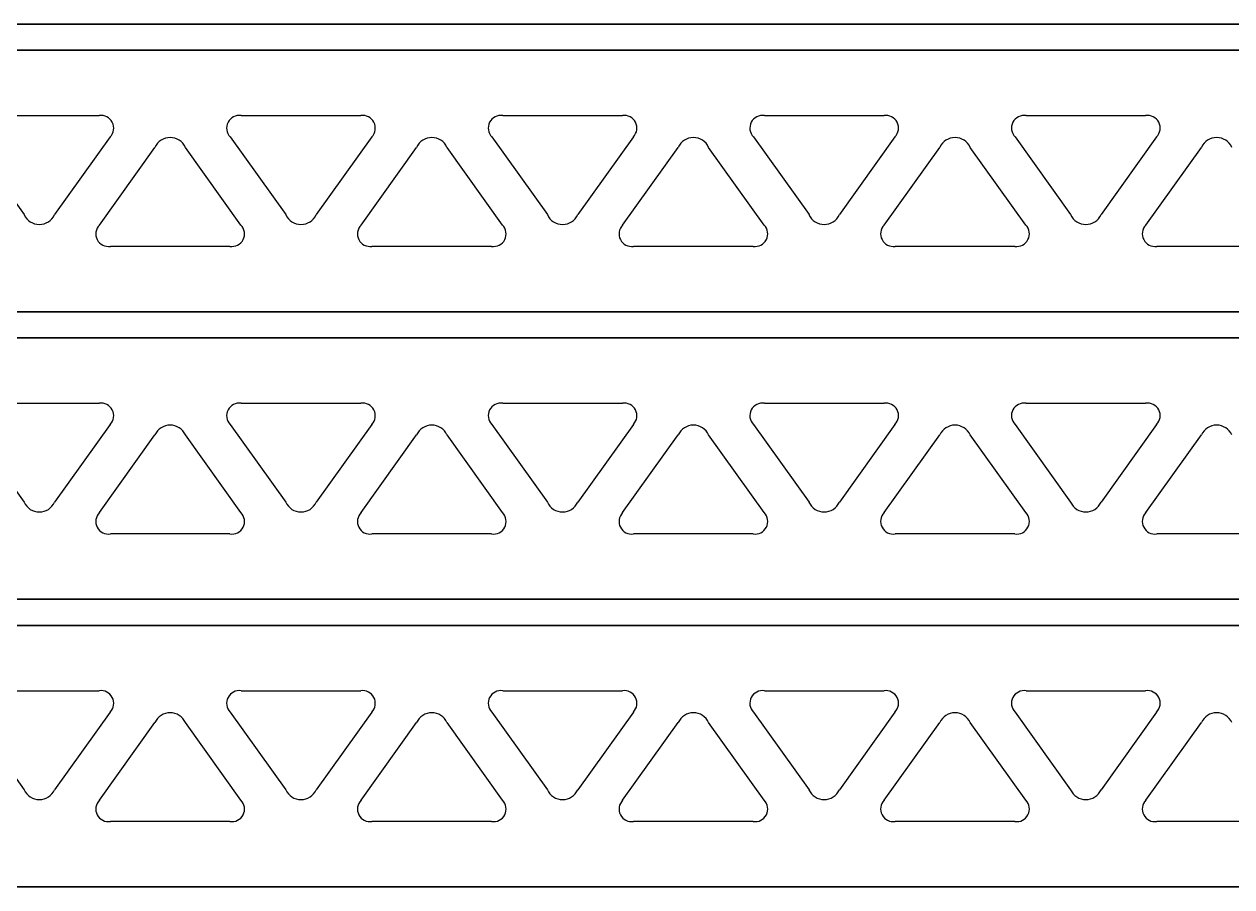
# Model space of a CAD drawing. Header units: inches. Extents: x 0 to 353, y 0 to 82.
# Drawn here: x 88.36 to 134.52, y 0.24 to 33.24 of the extents above; entities that cross this region are included whole.
import ezdxf

# ---------------------------------------------------------------- set-up
doc = ezdxf.new("R2010")
doc.units = ezdxf.units.IN
doc.header["$MEASUREMENT"] = 0

msp = doc.modelspace()

# ---------------------------------------------------------------- linework, layer by layer
for p, q in [((23.937, 33.243), (174.587, 33.243)), ((174.587, 33.243), (23.937, 33.243)), ((23.937, 33.243), (174.587, 33.243)), ((174.587, 33.243), (23.937, 33.243)), ((23.937, 33.243), (174.587, 33.243)), ((174.587, 33.243), (23.937, 33.243)), ((23.937, 32.243), (328.937, 32.243)), ((328.937, 32.243), (23.937, 32.243)), ((23.937, 32.243), (328.937, 32.243)), ((328.937, 32.243), (23.937, 32.243)), ((23.937, 32.243), (328.937, 32.243)), ((328.937, 32.243), (23.937, 32.243)), ((86.652, 29.743), (91.223, 29.743)), ((86.652, 29.743), (91.223, 29.743)), ((86.652, 29.743), (91.223, 29.743)), ((96.652, 29.743), (101.223, 29.743)), ((96.652, 29.743), (101.223, 29.743)), ((96.652, 29.743), (101.223, 29.743)), ((106.652, 29.743), (111.223, 29.743)), ((106.652, 29.743), (111.223, 29.743)), ((106.652, 29.743), (111.223, 29.743)), ((116.652, 29.743), (121.223, 29.743)), ((116.652, 29.743), (121.223, 29.743)), ((116.652, 29.743), (121.223, 29.743)), ((126.652, 29.743), (131.223, 29.743)), ((126.652, 29.743), (131.223, 29.743)), ((126.652, 29.743), (131.223, 29.743)), ((86.233, 28.929), (88.356, 25.957)), ((86.233, 28.929), (88.356, 25.957)), ((86.233, 28.929), (88.356, 25.957)), ((91.642, 28.929), (89.519, 25.957)), ((91.642, 28.929), (89.519, 25.957)), ((91.642, 28.929), (89.519, 25.957)), ((96.233, 28.929), (98.356, 25.957)), ((96.233, 28.929), (98.356, 25.957)), ((96.233, 28.929), (98.356, 25.957)), ((101.642, 28.929), (99.519, 25.957)), ((101.642, 28.929), (99.519, 25.957)), ((101.642, 28.929), (99.519, 25.957)), ((106.233, 28.929), (108.356, 25.957)), ((106.233, 28.929), (108.356, 25.957)), ((106.233, 28.929), (108.356, 25.957)), ((111.642, 28.929), (109.519, 25.957)), ((111.642, 28.929), (109.519, 25.957)), ((111.642, 28.929), (109.519, 25.957)), ((116.233, 28.929), (118.356, 25.957)), ((116.233, 28.929), (118.356, 25.957)), ((116.233, 28.929), (118.356, 25.957)), ((121.642, 28.929), (119.519, 25.957)), ((121.642, 28.929), (119.519, 25.957)), ((121.642, 28.929), (119.519, 25.957)), ((126.233, 28.929), (128.356, 25.957)), ((126.233, 28.929), (128.356, 25.957)), ((126.233, 28.929), (128.356, 25.957)), ((131.642, 28.929), (129.519, 25.957)), ((131.642, 28.929), (129.519, 25.957)), ((131.642, 28.929), (129.519, 25.957)), ((91.233, 25.557), (93.356, 28.529)), ((91.233, 25.557), (93.356, 28.529)), ((91.233, 25.557), (93.356, 28.529)), ((96.642, 25.557), (94.519, 28.529)), ((96.642, 25.557), (94.519, 28.529)), ((96.642, 25.557), (94.519, 28.529)), ((101.233, 25.557), (103.356, 28.529)), ((101.233, 25.557), (103.356, 28.529)), ((101.233, 25.557), (103.356, 28.529)), ((106.642, 25.557), (104.519, 28.529)), ((106.642, 25.557), (104.519, 28.529)), ((106.642, 25.557), (104.519, 28.529)), ((111.233, 25.557), (113.356, 28.529)), ((111.233, 25.557), (113.356, 28.529)), ((111.233, 25.557), (113.356, 28.529)), ((116.642, 25.557), (114.519, 28.529)), ((116.642, 25.557), (114.519, 28.529)), ((116.642, 25.557), (114.519, 28.529)), ((121.233, 25.557), (123.356, 28.529)), ((121.233, 25.557), (123.356, 28.529)), ((121.233, 25.557), (123.356, 28.529)), ((126.642, 25.557), (124.519, 28.529)), ((126.642, 25.557), (124.519, 28.529)), ((126.642, 25.557), (124.519, 28.529)), ((131.233, 25.557), (133.356, 28.529)), ((131.233, 25.557), (133.356, 28.529)), ((131.233, 25.557), (133.356, 28.529)), ((96.223, 24.743), (91.652, 24.743)), ((96.223, 24.743), (91.652, 24.743)), ((96.223, 24.743), (91.652, 24.743)), ((106.223, 24.743), (101.652, 24.743)), ((106.223, 24.743), (101.652, 24.743)), ((106.223, 24.743), (101.652, 24.743)), ((116.223, 24.743), (111.652, 24.743)), ((116.223, 24.743), (111.652, 24.743)), ((116.223, 24.743), (111.652, 24.743)), ((126.223, 24.743), (121.652, 24.743)), ((126.223, 24.743), (121.652, 24.743)), ((126.223, 24.743), (121.652, 24.743)), ((136.223, 24.743), (131.652, 24.743)), ((136.223, 24.743), (131.652, 24.743)), ((136.223, 24.743), (131.652, 24.743)), ((23.937, 22.243), (174.587, 22.243)), ((174.587, 22.243), (23.937, 22.243)), ((23.937, 22.243), (174.587, 22.243)), ((174.587, 22.243), (23.937, 22.243)), ((23.937, 22.243), (174.587, 22.243)), ((174.587, 22.243), (23.937, 22.243)), ((23.937, 21.243), (328.937, 21.243)), ((328.937, 21.243), (23.937, 21.243)), ((23.937, 21.243), (328.937, 21.243)), ((328.937, 21.243), (23.937, 21.243)), ((23.937, 21.243), (328.937, 21.243)), ((328.937, 21.243), (23.937, 21.243)), ((86.652, 18.743), (91.223, 18.743)), ((86.652, 18.743), (91.223, 18.743)), ((86.652, 18.743), (91.223, 18.743)), ((96.652, 18.743), (101.223, 18.743)), ((96.652, 18.743), (101.223, 18.743)), ((96.652, 18.743), (101.223, 18.743)), ((106.652, 18.743), (111.223, 18.743)), ((106.652, 18.743), (111.223, 18.743)), ((106.652, 18.743), (111.223, 18.743)), ((116.652, 18.743), (121.223, 18.743)), ((116.652, 18.743), (121.223, 18.743)), ((116.652, 18.743), (121.223, 18.743)), ((126.652, 18.743), (131.223, 18.743)), ((126.652, 18.743), (131.223, 18.743)), ((126.652, 18.743), (131.223, 18.743)), ((86.233, 17.929), (88.356, 14.957)), ((86.233, 17.929), (88.356, 14.957)), ((86.233, 17.929), (88.356, 14.957)), ((91.642, 17.929), (89.519, 14.957)), ((91.642, 17.929), (89.519, 14.957)), ((91.642, 17.929), (89.519, 14.957)), ((96.233, 17.929), (98.356, 14.957)), ((96.233, 17.929), (98.356, 14.957)), ((96.233, 17.929), (98.356, 14.957)), ((101.642, 17.929), (99.519, 14.957)), ((101.642, 17.929), (99.519, 14.957)), ((101.642, 17.929), (99.519, 14.957)), ((106.233, 17.929), (108.356, 14.957)), ((106.233, 17.929), (108.356, 14.957)), ((106.233, 17.929), (108.356, 14.957)), ((111.642, 17.929), (109.519, 14.957)), ((111.642, 17.929), (109.519, 14.957)), ((111.642, 17.929), (109.519, 14.957)), ((116.233, 17.929), (118.356, 14.957)), ((116.233, 17.929), (118.356, 14.957)), ((116.233, 17.929), (118.356, 14.957)), ((121.642, 17.929), (119.519, 14.957)), ((121.642, 17.929), (119.519, 14.957)), ((121.642, 17.929), (119.519, 14.957)), ((126.233, 17.929), (128.356, 14.957)), ((126.233, 17.929), (128.356, 14.957)), ((126.233, 17.929), (128.356, 14.957)), ((131.642, 17.929), (129.519, 14.957)), ((131.642, 17.929), (129.519, 14.957)), ((131.642, 17.929), (129.519, 14.957)), ((91.233, 14.557), (93.356, 17.529)), ((91.233, 14.557), (93.356, 17.529)), ((91.233, 14.557), (93.356, 17.529)), ((96.642, 14.557), (94.519, 17.529)), ((96.642, 14.557), (94.519, 17.529)), ((96.642, 14.557), (94.519, 17.529)), ((101.233, 14.557), (103.356, 17.529)), ((101.233, 14.557), (103.356, 17.529)), ((101.233, 14.557), (103.356, 17.529)), ((106.642, 14.557), (104.519, 17.529)), ((106.642, 14.557), (104.519, 17.529)), ((106.642, 14.557), (104.519, 17.529)), ((111.233, 14.557), (113.356, 17.529)), ((111.233, 14.557), (113.356, 17.529)), ((111.233, 14.557), (113.356, 17.529)), ((116.642, 14.557), (114.519, 17.529)), ((116.642, 14.557), (114.519, 17.529)), ((116.642, 14.557), (114.519, 17.529)), ((121.233, 14.557), (123.356, 17.529)), ((121.233, 14.557), (123.356, 17.529)), ((121.233, 14.557), (123.356, 17.529)), ((126.642, 14.557), (124.519, 17.529)), ((126.642, 14.557), (124.519, 17.529)), ((126.642, 14.557), (124.519, 17.529)), ((131.233, 14.557), (133.356, 17.529)), ((131.233, 14.557), (133.356, 17.529)), ((131.233, 14.557), (133.356, 17.529)), ((96.223, 13.743), (91.652, 13.743)), ((96.223, 13.743), (91.652, 13.743)), ((96.223, 13.743), (91.652, 13.743)), ((106.223, 13.743), (101.652, 13.743)), ((106.223, 13.743), (101.652, 13.743)), ((106.223, 13.743), (101.652, 13.743)), ((116.223, 13.743), (111.652, 13.743)), ((116.223, 13.743), (111.652, 13.743)), ((116.223, 13.743), (111.652, 13.743)), ((126.223, 13.743), (121.652, 13.743)), ((126.223, 13.743), (121.652, 13.743)), ((126.223, 13.743), (121.652, 13.743)), ((136.223, 13.743), (131.652, 13.743)), ((136.223, 13.743), (131.652, 13.743)), ((136.223, 13.743), (131.652, 13.743)), ((23.937, 11.243), (174.587, 11.243)), ((174.587, 11.243), (23.937, 11.243)), ((23.937, 11.243), (174.587, 11.243)), ((174.587, 11.243), (23.937, 11.243)), ((23.937, 11.243), (174.587, 11.243)), ((174.587, 11.243), (23.937, 11.243)), ((23.937, 10.243), (328.937, 10.243)), ((328.937, 10.243), (23.937, 10.243)), ((23.937, 10.243), (328.937, 10.243)), ((328.937, 10.243), (23.937, 10.243)), ((23.937, 10.243), (328.937, 10.243)), ((328.937, 10.243), (23.937, 10.243)), ((86.652, 7.743), (91.223, 7.743)), ((86.652, 7.743), (91.223, 7.743)), ((86.652, 7.743), (91.223, 7.743)), ((96.652, 7.743), (101.223, 7.743)), ((96.652, 7.743), (101.223, 7.743)), ((96.652, 7.743), (101.223, 7.743)), ((106.652, 7.743), (111.223, 7.743)), ((106.652, 7.743), (111.223, 7.743)), ((106.652, 7.743), (111.223, 7.743)), ((116.652, 7.743), (121.223, 7.743)), ((116.652, 7.743), (121.223, 7.743)), ((116.652, 7.743), (121.223, 7.743)), ((126.652, 7.743), (131.223, 7.743)), ((126.652, 7.743), (131.223, 7.743)), ((126.652, 7.743), (131.223, 7.743)), ((86.233, 6.929), (88.356, 3.957)), ((86.233, 6.929), (88.356, 3.957)), ((86.233, 6.929), (88.356, 3.957)), ((91.642, 6.929), (89.519, 3.957)), ((91.642, 6.929), (89.519, 3.957)), ((91.642, 6.929), (89.519, 3.957)), ((96.233, 6.929), (98.356, 3.957)), ((96.233, 6.929), (98.356, 3.957)), ((96.233, 6.929), (98.356, 3.957)), ((101.642, 6.929), (99.519, 3.957)), ((101.642, 6.929), (99.519, 3.957)), ((101.642, 6.929), (99.519, 3.957)), ((106.233, 6.929), (108.356, 3.957)), ((106.233, 6.929), (108.356, 3.957)), ((106.233, 6.929), (108.356, 3.957)), ((111.642, 6.929), (109.519, 3.957)), ((111.642, 6.929), (109.519, 3.957)), ((111.642, 6.929), (109.519, 3.957)), ((116.233, 6.929), (118.356, 3.957)), ((116.233, 6.929), (118.356, 3.957)), ((116.233, 6.929), (118.356, 3.957)), ((121.642, 6.929), (119.519, 3.957)), ((121.642, 6.929), (119.519, 3.957)), ((121.642, 6.929), (119.519, 3.957)), ((126.233, 6.929), (128.356, 3.957)), ((126.233, 6.929), (128.356, 3.957)), ((126.233, 6.929), (128.356, 3.957)), ((131.642, 6.929), (129.519, 3.957)), ((131.642, 6.929), (129.519, 3.957)), ((131.642, 6.929), (129.519, 3.957)), ((91.233, 3.557), (93.356, 6.529)), ((91.233, 3.557), (93.356, 6.529)), ((91.233, 3.557), (93.356, 6.529)), ((96.642, 3.557), (94.519, 6.529)), ((96.642, 3.557), (94.519, 6.529)), ((96.642, 3.557), (94.519, 6.529)), ((101.233, 3.557), (103.356, 6.529)), ((101.233, 3.557), (103.356, 6.529)), ((101.233, 3.557), (103.356, 6.529)), ((106.642, 3.557), (104.519, 6.529)), ((106.642, 3.557), (104.519, 6.529)), ((106.642, 3.557), (104.519, 6.529)), ((111.233, 3.557), (113.356, 6.529)), ((111.233, 3.557), (113.356, 6.529)), ((111.233, 3.557), (113.356, 6.529)), ((116.642, 3.557), (114.519, 6.529)), ((116.642, 3.557), (114.519, 6.529)), ((116.642, 3.557), (114.519, 6.529)), ((121.233, 3.557), (123.356, 6.529)), ((121.233, 3.557), (123.356, 6.529)), ((121.233, 3.557), (123.356, 6.529)), ((126.642, 3.557), (124.519, 6.529)), ((126.642, 3.557), (124.519, 6.529)), ((126.642, 3.557), (124.519, 6.529)), ((131.233, 3.557), (133.356, 6.529)), ((131.233, 3.557), (133.356, 6.529)), ((131.233, 3.557), (133.356, 6.529)), ((96.223, 2.743), (91.652, 2.743)), ((96.223, 2.743), (91.652, 2.743)), ((96.223, 2.743), (91.652, 2.743)), ((106.223, 2.743), (101.652, 2.743)), ((106.223, 2.743), (101.652, 2.743)), ((106.223, 2.743), (101.652, 2.743)), ((116.223, 2.743), (111.652, 2.743)), ((116.223, 2.743), (111.652, 2.743)), ((116.223, 2.743), (111.652, 2.743)), ((126.223, 2.743), (121.652, 2.743)), ((126.223, 2.743), (121.652, 2.743)), ((126.223, 2.743), (121.652, 2.743)), ((136.223, 2.743), (131.652, 2.743)), ((136.223, 2.743), (131.652, 2.743)), ((136.223, 2.743), (131.652, 2.743)), ((23.937, 0.243), (174.587, 0.243)), ((174.587, 0.243), (23.937, 0.243)), ((23.937, 0.243), (174.587, 0.243)), ((174.587, 0.243), (23.937, 0.243)), ((23.937, 0.243), (174.587, 0.243)), ((174.587, 0.243), (23.937, 0.243))]:
    msp.add_line(p, q)
for centre, radius, start, end in [((91.297, 29.267), 0.482, 315.5959, 98.8664), ((91.297, 29.267), 0.482, 315.5959, 98.8664), ((91.297, 29.267), 0.482, 315.5959, 98.8664), ((96.577, 29.267), 0.482, 81.1336, 224.4041), ((96.577, 29.267), 0.482, 81.1336, 224.4041), ((96.577, 29.267), 0.482, 81.1336, 224.4041), ((101.297, 29.267), 0.482, 315.5959, 98.8664), ((101.297, 29.267), 0.482, 315.5959, 98.8664), ((101.297, 29.267), 0.482, 315.5959, 98.8664), ((106.577, 29.267), 0.482, 81.1336, 224.4041), ((106.577, 29.267), 0.482, 81.1336, 224.4041), ((106.577, 29.267), 0.482, 81.1336, 224.4041), ((111.297, 29.267), 0.482, 315.5959, 98.8664), ((111.297, 29.267), 0.482, 315.5959, 98.8664), ((111.297, 29.267), 0.482, 315.5959, 98.8664), ((116.577, 29.267), 0.482, 81.1336, 224.4041), ((116.577, 29.267), 0.482, 81.1336, 224.4041), ((116.577, 29.267), 0.482, 81.1336, 224.4041), ((121.297, 29.267), 0.482, 315.5959, 98.8664), ((121.297, 29.267), 0.482, 315.5959, 98.8664), ((121.297, 29.267), 0.482, 315.5959, 98.8664), ((126.577, 29.267), 0.482, 81.1336, 224.4041), ((126.577, 29.267), 0.482, 81.1336, 224.4041), ((126.577, 29.267), 0.482, 81.1336, 224.4041), ((131.297, 29.267), 0.482, 315.5959, 98.8664), ((131.297, 29.267), 0.482, 315.5959, 98.8664), ((131.297, 29.267), 0.482, 315.5959, 98.8664), ((93.937, 28.266), 0.638, 24.3419, 155.6581), ((93.937, 28.266), 0.638, 24.3419, 155.6581), ((93.937, 28.266), 0.638, 24.3419, 155.6581), ((103.937, 28.266), 0.638, 24.3419, 155.6581), ((103.937, 28.266), 0.638, 24.3419, 155.6581), ((103.937, 28.266), 0.638, 24.3419, 155.6581), ((113.937, 28.266), 0.638, 24.3419, 155.6581), ((113.937, 28.266), 0.638, 24.3419, 155.6581), ((113.937, 28.266), 0.638, 24.3419, 155.6581), ((123.937, 28.266), 0.638, 24.3419, 155.6581), ((123.937, 28.266), 0.638, 24.3419, 155.6581), ((123.937, 28.266), 0.638, 24.3419, 155.6581), ((133.937, 28.266), 0.638, 24.3419, 155.6581), ((133.937, 28.266), 0.638, 24.3419, 155.6581), ((133.937, 28.266), 0.638, 24.3419, 155.6581), ((88.937, 26.22), 0.638, 204.3419, 335.6581), ((88.937, 26.22), 0.638, 204.3419, 335.6581), ((88.937, 26.22), 0.638, 204.3419, 335.6581), ((98.937, 26.22), 0.638, 204.3419, 335.6581), ((98.937, 26.22), 0.638, 204.3419, 335.6581), ((98.937, 26.22), 0.638, 204.3419, 335.6581), ((108.937, 26.22), 0.638, 204.3419, 335.6581), ((108.937, 26.22), 0.638, 204.3419, 335.6581), ((108.937, 26.22), 0.638, 204.3419, 335.6581), ((118.937, 26.22), 0.638, 204.3419, 335.6581), ((118.937, 26.22), 0.638, 204.3419, 335.6581), ((118.937, 26.22), 0.638, 204.3419, 335.6581), ((128.937, 26.22), 0.638, 204.3419, 335.6581), ((128.937, 26.22), 0.638, 204.3419, 335.6581), ((128.937, 26.22), 0.638, 204.3419, 335.6581), ((91.577, 25.22), 0.482, 135.5959, 278.8664), ((91.577, 25.22), 0.482, 135.5959, 278.8664), ((91.577, 25.22), 0.482, 135.5959, 278.8664), ((96.297, 25.22), 0.482, 261.1336, 44.4041), ((96.297, 25.22), 0.482, 261.1336, 44.4041), ((96.297, 25.22), 0.482, 261.1336, 44.4041), ((101.577, 25.22), 0.482, 135.5959, 278.8664), ((101.577, 25.22), 0.482, 135.5959, 278.8664), ((101.577, 25.22), 0.482, 135.5959, 278.8664), ((106.297, 25.22), 0.482, 261.1336, 44.4041), ((106.297, 25.22), 0.482, 261.1336, 44.4041), ((106.297, 25.22), 0.482, 261.1336, 44.4041), ((111.577, 25.22), 0.482, 135.5959, 278.8664), ((111.577, 25.22), 0.482, 135.5959, 278.8664), ((111.577, 25.22), 0.482, 135.5959, 278.8664), ((116.297, 25.22), 0.482, 261.1336, 44.4041), ((116.297, 25.22), 0.482, 261.1336, 44.4041), ((116.297, 25.22), 0.482, 261.1336, 44.4041), ((121.577, 25.22), 0.482, 135.5959, 278.8664), ((121.577, 25.22), 0.482, 135.5959, 278.8664), ((121.577, 25.22), 0.482, 135.5959, 278.8664), ((126.297, 25.22), 0.482, 261.1336, 44.4041), ((126.297, 25.22), 0.482, 261.1336, 44.4041), ((126.297, 25.22), 0.482, 261.1336, 44.4041), ((131.577, 25.22), 0.482, 135.5959, 278.8664), ((131.577, 25.22), 0.482, 135.5959, 278.8664), ((131.577, 25.22), 0.482, 135.5959, 278.8664), ((91.297, 18.267), 0.482, 315.5959, 98.8664), ((91.297, 18.267), 0.482, 315.5959, 98.8664), ((91.297, 18.267), 0.482, 315.5959, 98.8664), ((96.577, 18.267), 0.482, 81.1336, 224.4041), ((96.577, 18.267), 0.482, 81.1336, 224.4041), ((96.577, 18.267), 0.482, 81.1336, 224.4041), ((101.297, 18.267), 0.482, 315.5959, 98.8664), ((101.297, 18.267), 0.482, 315.5959, 98.8664), ((101.297, 18.267), 0.482, 315.5959, 98.8664), ((106.577, 18.267), 0.482, 81.1336, 224.4041), ((106.577, 18.267), 0.482, 81.1336, 224.4041), ((106.577, 18.267), 0.482, 81.1336, 224.4041), ((111.297, 18.267), 0.482, 315.5959, 98.8664), ((111.297, 18.267), 0.482, 315.5959, 98.8664), ((111.297, 18.267), 0.482, 315.5959, 98.8664), ((116.577, 18.267), 0.482, 81.1336, 224.4041), ((116.577, 18.267), 0.482, 81.1336, 224.4041), ((116.577, 18.267), 0.482, 81.1336, 224.4041), ((121.297, 18.267), 0.482, 315.5959, 98.8664), ((121.297, 18.267), 0.482, 315.5959, 98.8664), ((121.297, 18.267), 0.482, 315.5959, 98.8664), ((126.577, 18.267), 0.482, 81.1336, 224.4041), ((126.577, 18.267), 0.482, 81.1336, 224.4041), ((126.577, 18.267), 0.482, 81.1336, 224.4041), ((131.297, 18.267), 0.482, 315.5959, 98.8664), ((131.297, 18.267), 0.482, 315.5959, 98.8664), ((131.297, 18.267), 0.482, 315.5959, 98.8664), ((93.937, 17.266), 0.638, 24.3419, 155.6581), ((93.937, 17.266), 0.638, 24.3419, 155.6581), ((93.937, 17.266), 0.638, 24.3419, 155.6581), ((103.937, 17.266), 0.638, 24.3419, 155.6581), ((103.937, 17.266), 0.638, 24.3419, 155.6581), ((103.937, 17.266), 0.638, 24.3419, 155.6581), ((113.937, 17.266), 0.638, 24.3419, 155.6581), ((113.937, 17.266), 0.638, 24.3419, 155.6581), ((113.937, 17.266), 0.638, 24.3419, 155.6581), ((123.937, 17.266), 0.638, 24.3419, 155.6581), ((123.937, 17.266), 0.638, 24.3419, 155.6581), ((123.937, 17.266), 0.638, 24.3419, 155.6581), ((133.937, 17.266), 0.638, 24.3419, 155.6581), ((133.937, 17.266), 0.638, 24.3419, 155.6581), ((133.937, 17.266), 0.638, 24.3419, 155.6581), ((88.937, 15.22), 0.638, 204.3419, 335.6581), ((88.937, 15.22), 0.638, 204.3419, 335.6581), ((88.937, 15.22), 0.638, 204.3419, 335.6581), ((98.937, 15.22), 0.638, 204.3419, 335.6581), ((98.937, 15.22), 0.638, 204.3419, 335.6581), ((98.937, 15.22), 0.638, 204.3419, 335.6581), ((108.937, 15.22), 0.638, 204.3419, 335.6581), ((108.937, 15.22), 0.638, 204.3419, 335.6581), ((108.937, 15.22), 0.638, 204.3419, 335.6581), ((118.937, 15.22), 0.638, 204.3419, 335.6581), ((118.937, 15.22), 0.638, 204.3419, 335.6581), ((118.937, 15.22), 0.638, 204.3419, 335.6581), ((128.937, 15.22), 0.638, 204.3419, 335.6581), ((128.937, 15.22), 0.638, 204.3419, 335.6581), ((128.937, 15.22), 0.638, 204.3419, 335.6581), ((91.577, 14.22), 0.482, 135.5959, 278.8664), ((91.577, 14.22), 0.482, 135.5959, 278.8664), ((91.577, 14.22), 0.482, 135.5959, 278.8664), ((96.297, 14.22), 0.482, 261.1336, 44.4041), ((96.297, 14.22), 0.482, 261.1336, 44.4041), ((96.297, 14.22), 0.482, 261.1336, 44.4041), ((101.577, 14.22), 0.482, 135.5959, 278.8664), ((101.577, 14.22), 0.482, 135.5959, 278.8664), ((101.577, 14.22), 0.482, 135.5959, 278.8664), ((106.297, 14.22), 0.482, 261.1336, 44.4041), ((106.297, 14.22), 0.482, 261.1336, 44.4041), ((106.297, 14.22), 0.482, 261.1336, 44.4041), ((111.577, 14.22), 0.482, 135.5959, 278.8664), ((111.577, 14.22), 0.482, 135.5959, 278.8664), ((111.577, 14.22), 0.482, 135.5959, 278.8664), ((116.297, 14.22), 0.482, 261.1336, 44.4041), ((116.297, 14.22), 0.482, 261.1336, 44.4041), ((116.297, 14.22), 0.482, 261.1336, 44.4041), ((121.577, 14.22), 0.482, 135.5959, 278.8664), ((121.577, 14.22), 0.482, 135.5959, 278.8664), ((121.577, 14.22), 0.482, 135.5959, 278.8664), ((126.297, 14.22), 0.482, 261.1336, 44.4041), ((126.297, 14.22), 0.482, 261.1336, 44.4041), ((126.297, 14.22), 0.482, 261.1336, 44.4041), ((131.577, 14.22), 0.482, 135.5959, 278.8664), ((131.577, 14.22), 0.482, 135.5959, 278.8664), ((131.577, 14.22), 0.482, 135.5959, 278.8664), ((91.297, 7.267), 0.482, 315.5959, 98.8664), ((91.297, 7.267), 0.482, 315.5959, 98.8664), ((91.297, 7.267), 0.482, 315.5959, 98.8664), ((96.577, 7.267), 0.482, 81.1336, 224.4041), ((96.577, 7.267), 0.482, 81.1336, 224.4041), ((96.577, 7.267), 0.482, 81.1336, 224.4041), ((101.297, 7.267), 0.482, 315.5959, 98.8664), ((101.297, 7.267), 0.482, 315.5959, 98.8664), ((101.297, 7.267), 0.482, 315.5959, 98.8664), ((106.577, 7.267), 0.482, 81.1336, 224.4041), ((106.577, 7.267), 0.482, 81.1336, 224.4041), ((106.577, 7.267), 0.482, 81.1336, 224.4041), ((111.297, 7.267), 0.482, 315.5959, 98.8664), ((111.297, 7.267), 0.482, 315.5959, 98.8664), ((111.297, 7.267), 0.482, 315.5959, 98.8664), ((116.577, 7.267), 0.482, 81.1336, 224.4041), ((116.577, 7.267), 0.482, 81.1336, 224.4041), ((116.577, 7.267), 0.482, 81.1336, 224.4041), ((121.297, 7.267), 0.482, 315.5959, 98.8664), ((121.297, 7.267), 0.482, 315.5959, 98.8664), ((121.297, 7.267), 0.482, 315.5959, 98.8664), ((126.577, 7.267), 0.482, 81.1336, 224.4041), ((126.577, 7.267), 0.482, 81.1336, 224.4041), ((126.577, 7.267), 0.482, 81.1336, 224.4041), ((131.297, 7.267), 0.482, 315.5959, 98.8664), ((131.297, 7.267), 0.482, 315.5959, 98.8664), ((131.297, 7.267), 0.482, 315.5959, 98.8664), ((93.937, 6.266), 0.638, 24.3419, 155.6581), ((93.937, 6.266), 0.638, 24.3419, 155.6581), ((93.937, 6.266), 0.638, 24.3419, 155.6581), ((103.937, 6.266), 0.638, 24.3419, 155.6581), ((103.937, 6.266), 0.638, 24.3419, 155.6581), ((103.937, 6.266), 0.638, 24.3419, 155.6581), ((113.937, 6.266), 0.638, 24.3419, 155.6581), ((113.937, 6.266), 0.638, 24.3419, 155.6581), ((113.937, 6.266), 0.638, 24.3419, 155.6581), ((123.937, 6.266), 0.638, 24.3419, 155.6581), ((123.937, 6.266), 0.638, 24.3419, 155.6581), ((123.937, 6.266), 0.638, 24.3419, 155.6581), ((133.937, 6.266), 0.638, 24.3419, 155.6581), ((133.937, 6.266), 0.638, 24.3419, 155.6581), ((133.937, 6.266), 0.638, 24.3419, 155.6581), ((88.937, 4.22), 0.638, 204.3419, 335.6581), ((88.937, 4.22), 0.638, 204.3419, 335.6581), ((88.937, 4.22), 0.638, 204.3419, 335.6581), ((98.937, 4.22), 0.638, 204.3419, 335.6581), ((98.937, 4.22), 0.638, 204.3419, 335.6581), ((98.937, 4.22), 0.638, 204.3419, 335.6581), ((108.937, 4.22), 0.638, 204.3419, 335.6581), ((108.937, 4.22), 0.638, 204.3419, 335.6581), ((108.937, 4.22), 0.638, 204.3419, 335.6581), ((118.937, 4.22), 0.638, 204.3419, 335.6581), ((118.937, 4.22), 0.638, 204.3419, 335.6581), ((118.937, 4.22), 0.638, 204.3419, 335.6581), ((128.937, 4.22), 0.638, 204.3419, 335.6581), ((128.937, 4.22), 0.638, 204.3419, 335.6581), ((128.937, 4.22), 0.638, 204.3419, 335.6581), ((91.577, 3.22), 0.482, 135.5959, 278.8664), ((91.577, 3.22), 0.482, 135.5959, 278.8664), ((91.577, 3.22), 0.482, 135.5959, 278.8664), ((96.297, 3.22), 0.482, 261.1336, 44.4041), ((96.297, 3.22), 0.482, 261.1336, 44.4041), ((96.297, 3.22), 0.482, 261.1336, 44.4041), ((101.577, 3.22), 0.482, 135.5959, 278.8664), ((101.577, 3.22), 0.482, 135.5959, 278.8664), ((101.577, 3.22), 0.482, 135.5959, 278.8664), ((106.297, 3.22), 0.482, 261.1336, 44.4041), ((106.297, 3.22), 0.482, 261.1336, 44.4041), ((106.297, 3.22), 0.482, 261.1336, 44.4041), ((111.577, 3.22), 0.482, 135.5959, 278.8664), ((111.577, 3.22), 0.482, 135.5959, 278.8664), ((111.577, 3.22), 0.482, 135.5959, 278.8664), ((116.297, 3.22), 0.482, 261.1336, 44.4041), ((116.297, 3.22), 0.482, 261.1336, 44.4041), ((116.297, 3.22), 0.482, 261.1336, 44.4041), ((121.577, 3.22), 0.482, 135.5959, 278.8664), ((121.577, 3.22), 0.482, 135.5959, 278.8664), ((121.577, 3.22), 0.482, 135.5959, 278.8664), ((126.297, 3.22), 0.482, 261.1336, 44.4041), ((126.297, 3.22), 0.482, 261.1336, 44.4041), ((126.297, 3.22), 0.482, 261.1336, 44.4041), ((131.577, 3.22), 0.482, 135.5959, 278.8664), ((131.577, 3.22), 0.482, 135.5959, 278.8664), ((131.577, 3.22), 0.482, 135.5959, 278.8664)]:
    msp.add_arc(centre, radius, start, end)

doc.saveas('drawing.dxf')
